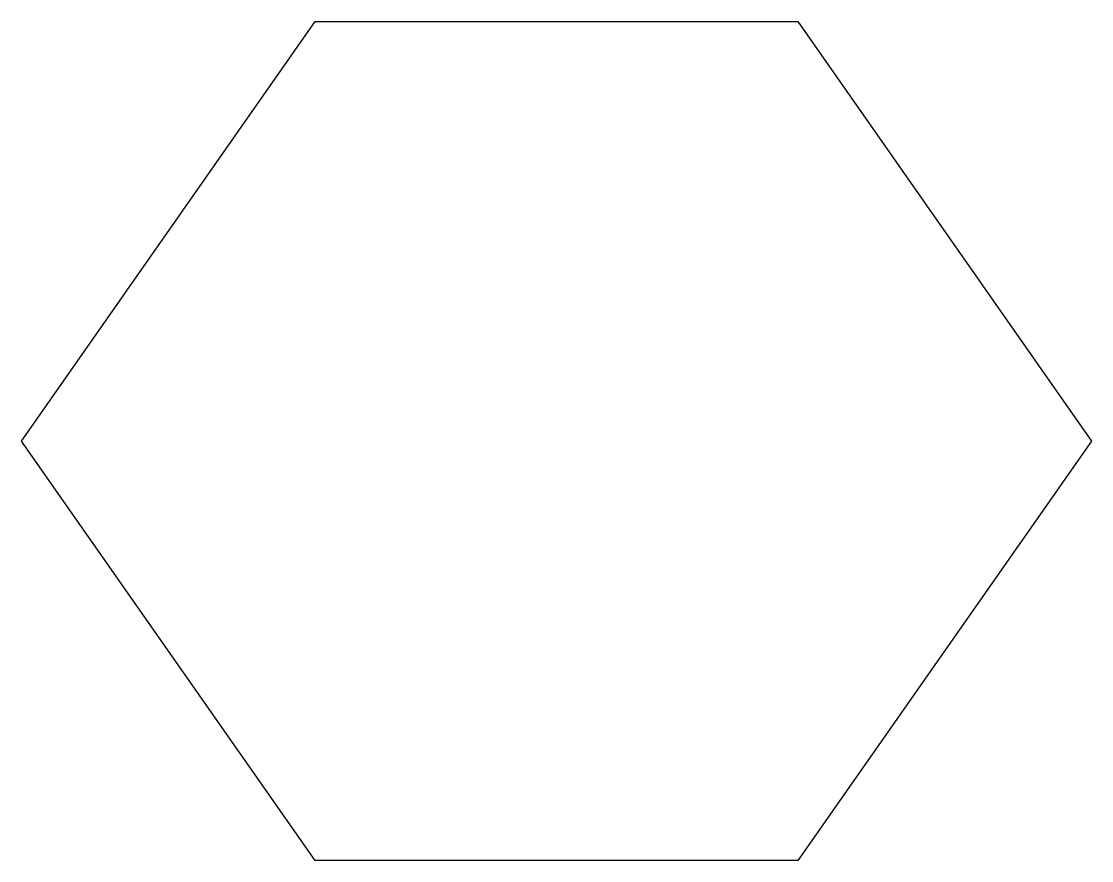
# Model space of a CAD drawing. Extents: x -3.12 to 3.12, y -2.45 to 2.45.
import ezdxf

# ---------------------------------------------------------------- set-up
doc = ezdxf.new("R2010")
doc.units = 0
doc.layers.add('MODELSKETCH_VISIBLE', color=7, linetype='CONTINUOUS')

msp = doc.modelspace()

# ---------------------------------------------------------------- linework, layer by layer
at = {"layer": 'MODELSKETCH_VISIBLE'}
for p, q in [((-3.1216, 0), (-1.4082, 2.447)), ((-1.4082, 2.447), (1.4082, 2.447)), ((1.4082, 2.447), (3.1216, 0)), ((-1.4082, -2.447), (-3.1216, 0)), ((3.1216, 0), (1.4082, -2.447)), ((1.4082, -2.447), (-1.4082, -2.447))]:
    msp.add_line(p, q, dxfattribs=at)

doc.saveas('drawing.dxf')
